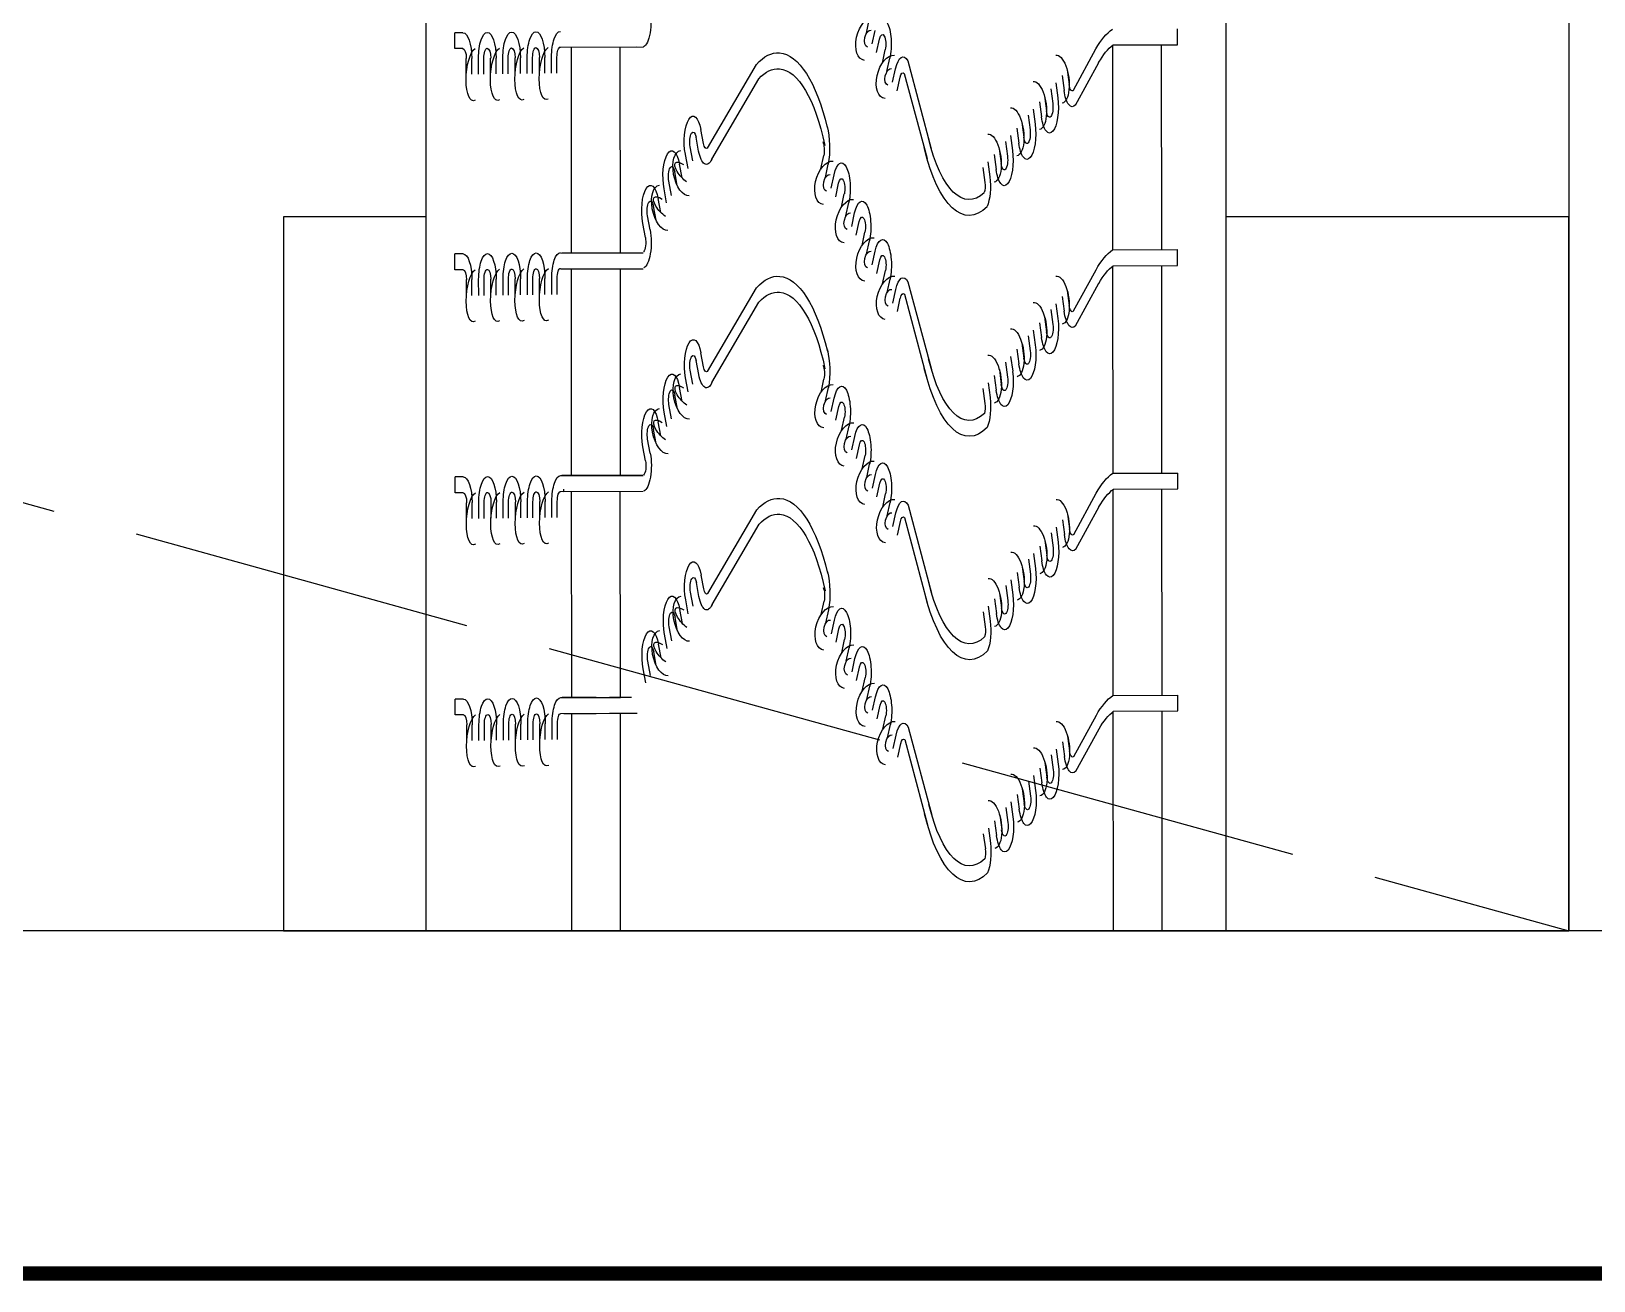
# Model space of a CAD drawing. Header units: inches. Extents: x -26985 to 86262, y -10753 to 149570.
# Drawn here: x -4527 to -3980, y 45364 to 45802 of the extents above; entities that cross this region are included whole.
import ezdxf

# ---------------------------------------------------------------- set-up
doc = ezdxf.new("R2010")
doc.units = ezdxf.units.IN
doc.header["$MEASUREMENT"] = 0
doc.linetypes.add('ACAD_ISO02W100', pattern=[15, 12, -3])
for name, color, linetype in [('JY', 7, 'Continuous'), ('JYKC', 4, 'Continuous'), ('JYKC-YM', 4, 'Continuous')]:
    doc.layers.add(name, color=color, linetype=linetype)

# ---------------------------------------------------------------- blocks, each defined once
blk = doc.blocks.new('JYDSB-3115-P')
at = {"layer": 'JYKC', "color": 132}
for p, q in [((0, 440), (3115, 440)), ((0, 160), (0, 440)), ((0, 160), (3115, 160))]:
    blk.add_line(p, q, dxfattribs=at)
at = {"layer": 'JYKC', "color": 136, "ltscale": 0.5}
for p, q in [((76.87, 400.64), (76.96, 423.15)), ((76.96, 423.15), (82.52, 423.15)), ((82.42, 400.41), (82.52, 423.15)), ((154.62, 400.58), (154.71, 423.1)), ((154.71, 423.1), (160.27, 423.09)), ((160.17, 400.35), (160.27, 423.09)), ((232.82, 400.53), (232.91, 423.04)), ((232.91, 423.04), (238.46, 423.03)), ((238.37, 400.29), (238.46, 423.03)), ((310.12, 400.47), (310.21, 422.98)), ((310.21, 422.98), (315.77, 422.98)), ((76.94, 417.47), (0.4, 417.53)), ((154.69, 417.41), (82.49, 417.47)), ((232.89, 417.35), (160.24, 417.41)), ((310.19, 417.29), (238.44, 417.35)), ((76.7, 400.41), (0.4, 400.47)), ((154.45, 400.36), (82.42, 400.41)), ((232.65, 400.3), (160.17, 400.35)), ((309.95, 400.24), (238.37, 400.29)), ((55.85, 387.43), (70.77, 395.61)), ((61.04, 386.76), (75.48, 394.6)), ((133.6, 387.37), (148.52, 395.55)), ((138.79, 386.7), (153.23, 394.55)), ((211.8, 387.31), (226.72, 395.5)), ((216.99, 386.64), (231.43, 394.49)), ((289.1, 387.25), (304.02, 395.44)), ((294.3, 386.58), (308.73, 394.43)), ((66.14, 382.76), (60.98, 383.46)), ((68.17, 384.53), (63.01, 385.22)), ((143.89, 382.7), (138.73, 383.4)), ((145.92, 384.47), (140.76, 385.16)), ((222.08, 382.65), (216.92, 383.34)), ((224.11, 384.41), (218.95, 385.1)), ((299.39, 382.59), (294.23, 383.28)), ((301.42, 384.35), (296.26, 385.04)), ((61.57, 378.8), (56.33, 379.5)), ((63.6, 380.56), (58.36, 381.26)), ((139.32, 378.74), (134.08, 379.44)), ((141.35, 380.5), (136.11, 381.2)), ((217.52, 378.68), (212.27, 379.38)), ((219.55, 380.44), (214.31, 381.15)), ((294.82, 378.62), (289.58, 379.32)), ((296.85, 380.38), (291.61, 381.09)), ((54.38, 372.63), (49.14, 373.34)), ((56.92, 374.84), (51.76, 375.53)), ((58.95, 376.6), (53.79, 377.29)), ((132.13, 372.58), (126.89, 373.28)), ((134.67, 374.78), (129.51, 375.47)), ((136.7, 376.54), (131.54, 377.24)), ((210.33, 372.52), (205.09, 373.22)), ((212.87, 374.72), (207.71, 375.41)), ((214.9, 376.49), (209.74, 377.18)), ((287.63, 372.46), (282.39, 373.16)), ((290.17, 374.66), (285.01, 375.36)), ((292.2, 376.43), (287.04, 377.12)), ((47.7, 366.91), (42.54, 367.61)), ((49.73, 368.68), (44.57, 369.37)), ((52.35, 370.87), (47.11, 371.57)), ((125.45, 366.86), (120.29, 367.55)), ((127.48, 368.62), (122.32, 369.31)), ((130.1, 370.81), (124.86, 371.52)), ((203.65, 366.8), (198.49, 367.49)), ((205.68, 368.56), (200.52, 369.25)), ((208.3, 370.75), (203.06, 371.46)), ((280.95, 366.74), (275.79, 367.43)), ((282.98, 368.5), (277.82, 369.2)), ((285.6, 370.7), (280.36, 371.4)), ((40.51, 360.75), (35.35, 361.45)), ((43.13, 362.95), (37.89, 363.65)), ((45.16, 364.71), (39.92, 365.41)), ((118.26, 360.7), (113.1, 361.39)), ((120.88, 362.89), (115.64, 363.59)), ((122.91, 364.65), (117.67, 365.36)), ((196.46, 360.64), (191.3, 361.33)), ((199.08, 362.83), (193.84, 363.53)), ((201.11, 364.59), (195.87, 365.3)), ((273.76, 360.58), (268.6, 361.27)), ((276.38, 362.77), (271.14, 363.48)), ((278.41, 364.54), (273.17, 365.24)), ((33.91, 355.02), (28.67, 355.73)), ((35.94, 356.79), (30.7, 357.49)), ((38.48, 358.99), (33.32, 359.68)), ((111.66, 354.96), (106.42, 355.67)), ((113.7, 356.73), (108.45, 357.43)), ((116.23, 358.93), (111.07, 359.62)), ((189.86, 354.91), (184.62, 355.61)), ((191.89, 356.67), (186.65, 357.37)), ((194.43, 358.87), (189.27, 359.57)), ((269.2, 356.61), (263.95, 357.32)), ((271.73, 358.82), (266.57, 359.51)), ((267.17, 354.85), (261.92, 355.55)), ((66.93, 327.5), (37.09, 335.48)), ((71.28, 328.74), (40.51, 336.97)), ((144.68, 327.44), (114.84, 335.42)), ((149.03, 328.69), (118.26, 336.91)), ((222.88, 327.38), (193.04, 335.36)), ((227.23, 328.63), (196.46, 336.85)), ((300.18, 327.33), (270.34, 335.31)), ((304.53, 328.57), (273.76, 336.8)), ((60.81, 325.05), (65.55, 326.09)), ((63.8, 323.46), (68.54, 324.49)), ((138.56, 325), (143.3, 326.03)), ((141.55, 323.4), (146.29, 324.43)), ((216.76, 324.94), (221.5, 325.97)), ((219.75, 323.34), (224.49, 324.37)), ((294.06, 324.88), (298.8, 325.91)), ((297.05, 323.28), (301.8, 324.32)), ((67.55, 321.46), (72.22, 322.48)), ((70.54, 319.86), (75.21, 320.88)), ((74.21, 317.85), (78.95, 318.89)), ((145.3, 321.4), (149.97, 322.42)), ((148.29, 319.81), (152.96, 320.82)), ((151.96, 317.79), (156.7, 318.83)), ((223.5, 321.34), (228.16, 322.36)), ((226.49, 319.75), (231.16, 320.77)), ((230.16, 317.74), (234.9, 318.77)), ((300.8, 321.29), (305.47, 322.31)), ((303.79, 319.69), (308.46, 320.71)), ((307.46, 317.68), (312.21, 318.71)), ((77.21, 316.26), (81.95, 317.29)), ((80.95, 314.26), (85.62, 315.28)), ((83.95, 312.66), (88.62, 313.68)), ((154.96, 316.2), (159.7, 317.23)), ((158.7, 314.2), (163.37, 315.22)), ((161.7, 312.6), (166.37, 313.62)), ((233.16, 316.14), (237.9, 317.17)), ((236.9, 314.14), (241.57, 315.16)), ((239.9, 312.55), (244.56, 313.57)), ((310.46, 316.08), (315.2, 317.12)), ((314.2, 314.08), (318.87, 315.1)), ((87.62, 310.65), (92.36, 311.69)), ((90.61, 309.05), (95.35, 310.09)), ((94.36, 307.06), (99.03, 308.08)), ((97.35, 305.46), (102.02, 306.48)), ((165.37, 310.59), (170.11, 311.63)), ((168.36, 309), (173.1, 310.03)), ((172.11, 307), (176.78, 308.02)), ((175.1, 305.4), (179.77, 306.42)), ((243.57, 310.53), (248.31, 311.57)), ((246.56, 308.94), (251.3, 309.97)), ((250.31, 306.94), (254.97, 307.96)), ((253.3, 305.34), (257.97, 306.36)), ((101.02, 303.45), (105.76, 304.48)), ((104.02, 301.85), (108.76, 302.89)), ((178.77, 303.39), (183.51, 304.43)), ((181.77, 301.79), (186.51, 302.83)), ((256.97, 303.33), (261.71, 304.37)), ((259.97, 301.74), (264.71, 302.77)), ((107.76, 299.86), (112.43, 300.88)), ((110.76, 298.26), (115.43, 299.28)), ((185.51, 299.8), (190.18, 300.82)), ((188.51, 298.2), (193.18, 299.22)), ((263.71, 299.74), (268.38, 300.76)), ((266.71, 298.14), (271.37, 299.16)), ((114.2, 260.04), (142.33, 276.52)), ((118.07, 258.54), (147.36, 275.7)), ((191.95, 259.98), (220.08, 276.47)), ((195.82, 258.48), (225.11, 275.65)), ((270.15, 259.92), (298.28, 276.41)), ((274.02, 258.42), (303.31, 275.59)), ((119.7, 257.13), (124.56, 256.22)), ((110.95, 251.74), (115.88, 250.82)), ((113.61, 253.4), (118.55, 252.48)), ((117.03, 255.47), (121.89, 254.56)), ((188.7, 251.68), (193.63, 250.76)), ((191.36, 253.35), (196.3, 252.42)), ((194.78, 255.41), (199.64, 254.5)), ((197.45, 257.07), (202.31, 256.16)), ((269.56, 253.29), (274.5, 252.36)), ((272.97, 255.35), (277.84, 254.44)), ((275.64, 257.01), (280.51, 256.1)), ((104.94, 248), (109.8, 247.09)), ((107.61, 249.67), (112.47, 248.76)), ((182.69, 247.95), (187.55, 247.04)), ((185.36, 249.61), (190.22, 248.7)), ((260.89, 247.89), (265.75, 246.98)), ((263.56, 249.55), (268.42, 248.64)), ((266.89, 251.63), (271.83, 250.7)), ((95.52, 242.2), (100.38, 241.29)), ((98.86, 244.28), (103.8, 243.36)), ((101.53, 245.94), (106.46, 245.02)), ((173.27, 242.15), (178.13, 241.24)), ((176.61, 244.22), (181.55, 243.3)), ((179.28, 245.88), (184.22, 244.96)), ((251.47, 242.09), (256.33, 241.18)), ((254.81, 244.16), (259.74, 243.24)), ((257.48, 245.83), (262.41, 244.9)), ((86.77, 236.82), (91.71, 235.9)), ((89.44, 238.48), (94.38, 237.56)), ((92.85, 240.54), (97.71, 239.63)), ((153.83, 207.05), (153.86, 235.93)), ((153.84, 208.14), (153.86, 235.93)), ((159.39, 207.05), (159.42, 235.93)), ((159.42, 235.93), (159.39, 207.46)), ((164.52, 236.76), (169.46, 235.84)), ((167.19, 238.42), (172.13, 237.5)), ((170.6, 240.49), (175.46, 239.57)), ((231.71, 207.05), (231.74, 235.93)), ((231.72, 208.14), (231.74, 235.93)), ((237.27, 207.05), (237.3, 235.93)), ((237.3, 235.93), (237.27, 207.46)), ((242.72, 236.7), (247.66, 235.78)), ((245.39, 238.36), (250.33, 237.44)), ((248.8, 240.43), (253.66, 239.52)), ((309.4, 206.56), (309.45, 236.08)), ((76.15, 224.17), (76.19, 233.82)), ((81.74, 231.79), (81.71, 224.16)), ((309.4, 206.56), (309.44, 233.65)), ((0.4, 228.01), (76.17, 227.96)), ((76.08, 207.11), (76.17, 227.96)), ((81.65, 210.9), (81.72, 227.95)), ((81.72, 227.95), (153.92, 227.9)), ((231.73, 227.84), (159.47, 227.9)), ((309.44, 227.78), (237.22, 227.84)), ((76.09, 208.2), (76.13, 219.43)), ((81.69, 219.43), (81.65, 210.9)), ((81.64, 207.11), (81.67, 214.69)), ((0.4, 210.96), (76.1, 210.9)), ((81.65, 210.9), (81.64, 207.52)), ((81.65, 210.9), (153.85, 210.84)), ((154.05, 208.08), (153.84, 208.14)), ((154.33, 208.02), (154.05, 208.08)), ((154.67, 207.99), (154.33, 208.02)), ((159.4, 210.84), (231.72, 210.79)), ((309.41, 210.73), (237.15, 210.78)), ((309.35, 210.73), (237.15, 210.78)), ((66.97, 204.04), (72.6, 204.03)), ((66.98, 205.93), (72.61, 205.93)), ((144.72, 203.98), (150.35, 203.98)), ((144.73, 205.88), (150.36, 205.87)), ((222.8, 203.92), (228.43, 203.92)), ((222.81, 205.82), (228.44, 205.81)), ((237.14, 207.4), (237.14, 207.4)), ((237.19, 207.4), (237.14, 207.4)), ((237.14, 207.4), (237.19, 207.4)), ((300.22, 203.86), (305.85, 203.86)), ((300.23, 205.76), (305.86, 205.75)), ((66.86, 197.41), (72.49, 197.4)), ((66.95, 199.77), (72.5, 199.77)), ((66.96, 201.67), (72.5, 201.67)), ((144.61, 197.35), (150.24, 197.34)), ((144.7, 199.72), (150.25, 199.71)), ((144.71, 201.61), (150.25, 201.61)), ((222.68, 197.29), (228.31, 197.28)), ((222.78, 199.66), (228.32, 199.65)), ((222.79, 201.55), (228.33, 201.55)), ((300.11, 197.23), (305.74, 197.23)), ((300.2, 199.6), (305.75, 199.6)), ((300.21, 201.5), (305.75, 201.49)), ((66.84, 193.14), (72.38, 193.14)), ((66.85, 195.51), (72.48, 195.51)), ((144.59, 193.08), (150.13, 193.08)), ((144.6, 195.45), (150.23, 195.45)), ((222.67, 193.03), (228.21, 193.02)), ((222.68, 195.39), (228.31, 195.39)), ((300.09, 192.97), (305.63, 192.96)), ((300.1, 195.34), (305.73, 195.33)), ((66.73, 188.88), (72.36, 188.87)), ((66.73, 186.98), (72.36, 186.98)), ((66.83, 191.25), (72.37, 191.24)), ((144.48, 188.82), (150.11, 188.82)), ((144.48, 186.92), (150.11, 186.92)), ((144.58, 191.19), (150.12, 191.18)), ((222.55, 186.87), (228.18, 186.86)), ((222.56, 188.76), (228.19, 188.76)), ((222.66, 191.13), (228.2, 191.13)), ((299.98, 188.7), (305.61, 188.7)), ((299.98, 186.81), (305.61, 186.8)), ((300.08, 191.07), (305.62, 191.07)), ((66.71, 182.72), (72.25, 182.71)), ((66.72, 184.61), (72.26, 184.61)), ((144.46, 182.66), (150, 182.66)), ((144.47, 184.56), (150.01, 184.55)), ((222.54, 184.5), (228.09, 184.49)), ((222.54, 182.6), (228.08, 182.6)), ((299.96, 182.54), (305.5, 182.54)), ((299.97, 184.44), (305.51, 184.44)), ((66.59, 176.09), (72.14, 176.08)), ((66.6, 178.45), (72.23, 178.45)), ((66.61, 180.35), (72.24, 180.35)), ((144.34, 176.03), (149.89, 176.02)), ((144.35, 178.4), (149.98, 178.39)), ((144.36, 180.29), (149.99, 180.29)), ((222.42, 175.97), (227.97, 175.97)), ((222.43, 178.34), (228.06, 178.33)), ((222.44, 180.23), (228.07, 180.23)), ((299.85, 175.91), (305.39, 175.91)), ((299.86, 180.18), (305.49, 180.17)), ((299.86, 178.28), (305.49, 178.28)), ((66.59, 174.19), (72.13, 174.19)), ((75.6, 173), (75.58, 170.16)), ((75.58, 170.16), (81.14, 170.15)), ((81.15, 173), (81.14, 170.15)), ((144.34, 174.13), (149.88, 174.13)), ((153.35, 172.94), (153.34, 170.1)), ((153.34, 170.1), (158.89, 170.09)), ((158.9, 172.94), (158.89, 170.09)), ((222.42, 174.07), (227.96, 174.07)), ((231.42, 172.88), (231.41, 170.04)), ((231.41, 170.04), (236.97, 170.04)), ((236.98, 172.88), (236.97, 170.04)), ((299.84, 174.02), (305.38, 174.01)), ((308.85, 172.82), (308.84, 169.98)), ((308.84, 169.98), (314.39, 169.98)), ((314.4, 172.82), (314.39, 169.98))]:
    blk.add_line(p, q, dxfattribs=at)
at = {"layer": 'JYKC', "color": 7, "linetype": 'Continuous', "lineweight": -3}
for points in [[(0, 440), (0, 560), (250, 560), (250, 440)], [(250, 160), (250, 110), (0, 110), (0, 160)]]:
    blk.add_lwpolyline(points, dxfattribs=at)
at = {"layer": 'JYKC', "color": 136, "ltscale": 0.5}
for centre, major_axis, ratio, start_param, end_param in [((23.14, 405.3), (55.43, -0.02), 0.341242, -0.538727, -0.247683), ((23.14, 405.3), (60.98, -0.02), 0.341242, -0.538727, -0.236141), ((100.89, 405.24), (55.43, -0.02), 0.341242, -0.538727, -0.247683), ((100.89, 405.24), (60.98, -0.02), 0.341242, -0.538727, -0.236141), ((179.09, 405.18), (55.43, -0.02), 0.341242, -0.538727, -0.247683), ((179.09, 405.18), (60.98, -0.02), 0.341242, -0.538727, -0.236141), ((256.39, 405.12), (55.43, -0.02), 0.341242, -0.538727, -0.247683), ((256.39, 405.12), (60.98, -0.02), 0.341242, -0.538727, -0.236141), ((64.28, 386.32), (9.02, 0), 0.341242, 2.76743, 4.338227), ((64.87, 381.66), (8.41, -1.06), 0.409124, -0.018997, 3.122596), ((64.28, 386.32), (3.47, 0), 0.341242, 2.76743, 4.338227), ((142.03, 386.26), (9.02, 0), 0.341242, 2.76743, 4.338227), ((142.62, 381.6), (8.41, -1.06), 0.409124, -0.018997, 3.122596), ((142.03, 386.26), (3.47, 0), 0.341242, 2.76743, 4.338227), ((220.22, 386.2), (9.02, 0), 0.341242, 2.76743, 4.338227), ((220.81, 381.54), (8.41, -1.06), 0.409124, -0.018997, 3.122596), ((220.22, 386.2), (3.47, 0), 0.341242, 2.76743, 4.338227), ((297.53, 386.15), (9.02, 0), 0.341242, 2.76743, 4.338227), ((298.12, 381.49), (8.41, -1.06), 0.409124, -0.018997, 3.122596), ((297.53, 386.15), (3.47, 0), 0.341242, 2.76743, 4.338227), ((55.06, 378.4), (9.02, 0), 0.341242, 2.76743, 4.338227), ((55.06, 378.4), (9.02, 0), 0.341242, 1.196634, 2.76743), ((55.65, 373.74), (8.41, -1.06), 0.409124, -0.018997, 3.122596), ((55.06, 378.4), (3.47, 0), 0.341242, 2.76743, 4.338227), ((55.06, 378.4), (3.47, 0), 0.341242, 1.196634, 2.76743), ((132.81, 378.34), (9.02, 0), 0.341242, 2.76743, 4.338227), ((132.81, 378.34), (9.02, 0), 0.341242, 1.196634, 2.76743), ((133.4, 373.68), (8.41, -1.06), 0.409124, -0.018997, 3.122596), ((132.81, 378.34), (3.47, 0), 0.341242, 2.76743, 4.338227), ((132.81, 378.34), (3.47, 0), 0.341242, 1.196634, 2.76743), ((211.01, 378.28), (9.02, 0), 0.341242, 2.76743, 4.338227), ((211.01, 378.28), (9.02, 0), 0.341242, 1.196634, 2.76743), ((211.6, 373.62), (8.41, -1.06), 0.409124, -0.018997, 3.122596), ((211.01, 378.28), (3.47, 0), 0.341242, 2.76743, 4.338227), ((211.01, 378.28), (3.47, 0), 0.341242, 1.196634, 2.76743), ((288.31, 378.22), (9.02, 0), 0.341242, 2.76743, 4.338227), ((288.31, 378.22), (9.02, 0), 0.341242, 1.196634, 2.76743), ((288.9, 373.56), (8.41, -1.06), 0.409124, -0.018997, 3.122596), ((288.31, 378.22), (3.47, 0), 0.341242, 2.76743, 4.338227), ((288.31, 378.22), (3.47, 0), 0.341242, 1.196634, 2.76743), ((45.84, 370.47), (9.02, 0), 0.341242, 1.196634, 2.76743), ((123.59, 370.41), (9.02, 0), 0.341242, 1.196634, 2.76743), ((201.79, 370.36), (9.02, 0), 0.341242, 1.196634, 2.76743), ((279.09, 370.3), (9.02, 0), 0.341242, 1.196634, 2.76743), ((45.84, 370.47), (9.02, 0), 0.341242, 2.76743, 4.338227), ((46.43, 365.81), (8.41, -1.06), 0.409124, -0.018997, 3.122596), ((45.84, 370.47), (3.47, 0), 0.341242, 2.76743, 4.338227), ((45.84, 370.47), (3.47, 0), 0.341242, 1.196634, 2.76743), ((123.59, 370.41), (9.02, 0), 0.341242, 2.76743, 4.338227), ((124.18, 365.75), (8.41, -1.06), 0.409124, -0.018997, 3.122596), ((123.59, 370.41), (3.47, 0), 0.341242, 2.76743, 4.338227), ((123.59, 370.41), (3.47, 0), 0.341242, 1.196634, 2.76743), ((201.79, 370.36), (9.02, 0), 0.341242, 2.76743, 4.338227), ((202.38, 365.7), (8.41, -1.06), 0.409124, -0.018997, 3.122596), ((201.79, 370.36), (3.47, 0), 0.341242, 2.76743, 4.338227), ((201.79, 370.36), (3.47, 0), 0.341242, 1.196634, 2.76743), ((279.09, 370.3), (9.02, 0), 0.341242, 2.76743, 4.338227), ((279.68, 365.64), (8.41, -1.06), 0.409124, -0.018997, 3.122596), ((279.09, 370.3), (3.47, 0), 0.341242, 2.76743, 4.338227), ((279.09, 370.3), (3.47, 0), 0.341242, 1.196634, 2.76743), ((36.62, 362.55), (9.02, 0), 0.341242, 2.76743, 4.338227), ((36.62, 362.55), (9.02, 0), 0.341242, 1.196634, 2.76743), ((37.21, 357.89), (8.41, -1.06), 0.409124, -0.018997, 3.122596), ((36.62, 362.55), (3.47, 0), 0.341242, 2.76743, 4.338227), ((36.62, 362.55), (3.47, 0), 0.341242, 1.196634, 2.76743), ((114.37, 362.49), (9.02, 0), 0.341242, 2.76743, 4.338227), ((114.37, 362.49), (9.02, 0), 0.341242, 1.196634, 2.76743), ((114.96, 357.83), (8.41, -1.06), 0.409124, -0.018997, 3.122596), ((114.37, 362.49), (3.47, 0), 0.341242, 2.76743, 4.338227), ((114.37, 362.49), (3.47, 0), 0.341242, 1.196634, 2.76743), ((192.57, 362.43), (9.02, 0), 0.341242, 2.76743, 4.338227), ((192.57, 362.43), (9.02, 0), 0.341242, 1.196634, 2.76743), ((193.16, 357.77), (8.41, -1.06), 0.409124, -0.018997, 3.122596), ((192.57, 362.43), (3.47, 0), 0.341242, 2.76743, 4.338227), ((192.57, 362.43), (3.47, 0), 0.341242, 1.196634, 2.76743), ((269.87, 362.37), (9.02, 0), 0.341242, 2.76743, 4.338227), ((269.87, 362.37), (9.02, 0), 0.341242, 1.196634, 2.76743), ((270.46, 357.71), (8.41, -1.06), 0.409124, -0.018997, 3.122596), ((269.87, 362.37), (3.47, 0), 0.341242, 2.76743, 4.338227), ((269.87, 362.37), (3.47, 0), 0.341242, 1.196634, 2.76743), ((73.89, 350.19), (56.72, -0.02), 0.341242, 2.810288, 4.092456), ((27.4, 354.62), (9.02, 0), 0.341242, 1.196634, 2.484684), ((27.4, 354.62), (3.47, 0), 0.341242, 1.196634, 2.274545), ((151.64, 350.14), (56.72, -0.02), 0.341242, 2.810288, 4.092456), ((105.16, 354.57), (9.02, 0), 0.341242, 1.196634, 2.484684), ((105.16, 354.57), (3.47, 0), 0.341242, 1.196634, 2.274545), ((229.84, 350.08), (56.72, -0.02), 0.341242, 2.810288, 4.092456), ((183.35, 354.51), (9.02, 0), 0.341242, 1.196634, 2.484684), ((183.35, 354.51), (3.47, 0), 0.341242, 1.196634, 2.274545), ((307.14, 350.02), (56.72, -0.02), 0.341242, 2.810288, 4.092456), ((260.66, 354.45), (9.02, 0), 0.341242, 1.196634, 2.484684), ((260.66, 354.45), (3.47, 0), 0.341242, 1.196634, 2.274545), ((73.89, 350.19), (51.16, -0.02), 0.341242, 2.832082, 4.094791), ((151.64, 350.14), (51.16, -0.02), 0.341242, 2.832082, 4.094791), ((229.84, 350.08), (51.16, -0.02), 0.341242, 2.832082, 4.094791), ((307.14, 350.02), (51.16, -0.02), 0.341242, 2.832082, 4.094791), ((63.68, 327.09), (9.02, 0), 0.341242, -1.001065, 0.569731), ((141.43, 327.03), (9.02, 0), 0.341242, -1.001065, 0.569731), ((219.63, 326.97), (9.02, 0), 0.341242, -1.001065, 0.569731), ((296.93, 326.91), (9.02, 0), 0.341242, -1.001065, 0.569731), ((65.68, 322.46), (7.53, 2.05), 0.565675, 3.051072, 6.192664), ((65.68, 322.46), (2.93, 0.61), 0.541171, -3.123134, 0.018458), ((63.68, 327.09), (3.47, 0), 0.341242, -1.001065, 0.359095), ((77.08, 319.89), (9.02, 0), 0.341242, 0.569731, 2.140528), ((143.43, 322.4), (7.53, 2.05), 0.565675, 3.051072, 6.192664), ((143.43, 322.4), (2.93, 0.61), 0.541171, -3.123134, 0.018458), ((141.43, 327.03), (3.47, 0), 0.341242, -1.001065, 0.359095), ((154.83, 319.83), (9.02, 0), 0.341242, 0.569731, 2.140528), ((221.62, 322.34), (7.53, 2.05), 0.565675, 3.051072, 6.192664), ((221.62, 322.34), (2.93, 0.61), 0.541171, -3.123134, 0.018458), ((219.63, 326.97), (3.47, 0), 0.341242, -1.001065, 0.359095), ((233.03, 319.77), (9.02, 0), 0.341242, 0.569731, 2.140528), ((298.93, 322.28), (7.53, 2.05), 0.565675, 3.051072, 6.192664), ((298.93, 322.28), (2.93, 0.61), 0.541171, -3.123134, 0.018458), ((296.93, 326.91), (3.47, 0), 0.341242, -1.001065, 0.359095), ((310.33, 319.71), (9.02, 0), 0.341242, 0.569731, 2.140528), ((77.08, 319.89), (3.47, 0), 0.341242, 0.569731, 2.140528), ((77.08, 319.89), (3.47, 0), 0.341242, -1.001065, 0.569731), ((77.08, 319.89), (9.02, 0), 0.341242, -1.001065, 0.569731), ((154.83, 319.83), (3.47, 0), 0.341242, 0.569731, 2.140528), ((154.83, 319.83), (3.47, 0), 0.341242, -1.001065, 0.569731), ((154.83, 319.83), (9.02, 0), 0.341242, -1.001065, 0.569731), ((233.03, 319.77), (3.47, 0), 0.341242, 0.569731, 2.140528), ((233.03, 319.77), (3.47, 0), 0.341242, -1.001065, 0.569731), ((233.03, 319.77), (9.02, 0), 0.341242, -1.001065, 0.569731), ((310.33, 319.71), (3.47, 0), 0.341242, 0.569731, 2.140528), ((310.33, 319.71), (3.47, 0), 0.341242, -1.001065, 0.569731), ((79.08, 315.26), (7.53, 2.05), 0.565675, 3.051072, 6.192664), ((79.08, 315.26), (2.93, 0.61), 0.541171, -3.123134, 0.018458), ((90.49, 312.68), (9.02, 0), 0.341242, 0.569731, 2.140528), ((90.49, 312.68), (3.47, 0), 0.341242, 0.569731, 2.140528), ((90.49, 312.68), (3.47, 0), 0.341242, -1.001065, 0.569731), ((90.49, 312.68), (9.02, 0), 0.341242, -1.001065, 0.569731), ((156.83, 315.2), (7.53, 2.05), 0.565675, 3.051072, 6.192664), ((156.83, 315.2), (2.93, 0.61), 0.541171, -3.123134, 0.018458), ((168.24, 312.63), (9.02, 0), 0.341242, 0.569731, 2.140528), ((168.24, 312.63), (3.47, 0), 0.341242, 0.569731, 2.140528), ((168.24, 312.63), (3.47, 0), 0.341242, -1.001065, 0.569731), ((168.24, 312.63), (9.02, 0), 0.341242, -1.001065, 0.569731), ((235.03, 315.14), (7.53, 2.05), 0.565675, 3.051072, 6.192664), ((235.03, 315.14), (2.93, 0.61), 0.541171, -3.123134, 0.018458), ((246.44, 312.57), (9.02, 0), 0.341242, 0.569731, 2.140528), ((246.44, 312.57), (3.47, 0), 0.341242, 0.569731, 2.140528), ((246.44, 312.57), (3.47, 0), 0.341242, -1.001065, 0.569731), ((246.44, 312.57), (9.02, 0), 0.341242, -1.001065, 0.569731), ((312.33, 315.08), (7.53, 2.05), 0.565675, 3.051072, 6.192664), ((312.33, 315.08), (2.93, 0.61), 0.541171, -3.123134, 0.018458), ((92.48, 308.06), (7.53, 2.05), 0.565675, 3.051072, 6.192664), ((92.48, 308.06), (2.93, 0.61), 0.541171, -3.123134, 0.018458), ((103.89, 305.48), (9.02, 0), 0.341242, 0.569731, 2.140528), ((103.89, 305.48), (3.47, 0), 0.341242, 0.569731, 2.140528), ((103.89, 305.48), (9.02, 0), 0.341242, -1.001065, 0.569731), ((170.24, 308), (7.53, 2.05), 0.565675, 3.051072, 6.192664), ((170.24, 308), (2.93, 0.61), 0.541171, -3.123134, 0.018458), ((181.64, 305.42), (9.02, 0), 0.341242, 0.569731, 2.140528), ((181.64, 305.42), (3.47, 0), 0.341242, 0.569731, 2.140528), ((181.64, 305.42), (9.02, 0), 0.341242, -1.001065, 0.569731), ((248.43, 307.94), (7.53, 2.05), 0.565675, 3.051072, 6.192664), ((248.43, 307.94), (2.93, 0.61), 0.541171, -3.123134, 0.018458), ((259.84, 305.37), (9.02, 0), 0.341242, 0.569731, 2.140528), ((259.84, 305.37), (3.47, 0), 0.341242, 0.569731, 2.140528), ((259.84, 305.37), (9.02, 0), 0.341242, -1.001065, 0.569731), ((105.89, 300.86), (7.53, 2.05), 0.565675, 3.051072, 6.192664), ((105.89, 300.86), (2.93, 0.61), 0.541171, -3.123134, 0.018458), ((103.89, 305.48), (3.47, 0), 0.341242, -1.001065, 0.569731), ((118.05, 296.85), (13.07, 0), 0.341242, 0.950736, 2.015322), ((183.64, 300.8), (7.53, 2.05), 0.565675, 3.051072, 6.192664), ((183.64, 300.8), (2.93, 0.61), 0.541171, -3.123134, 0.018458), ((181.64, 305.42), (3.47, 0), 0.341242, -1.001065, 0.569731), ((195.8, 296.79), (13.07, 0), 0.341242, 0.950736, 2.015322), ((261.84, 300.74), (7.53, 2.05), 0.565675, 3.051072, 6.192664), ((261.84, 300.74), (2.93, 0.61), 0.541171, -3.123134, 0.018458), ((259.84, 305.37), (3.47, 0), 0.341242, -1.001065, 0.569731), ((274, 296.73), (13.07, 0), 0.341242, 0.950736, 2.015322), ((117.3, 298.28), (3.47, 0), 0.341242, 0.569731, 2.140528), ((89.36, 283.24), (56.48, -0.02), 0.341242, 0.028745, 1.017872), ((90.07, 283.34), (61.32, -0.02), 0.341242, 0.023113, 0.960257), ((195.05, 298.22), (3.47, 0), 0.341242, 0.569731, 2.140528), ((167.11, 283.18), (56.48, -0.02), 0.341242, 0.028745, 1.017872), ((167.82, 283.28), (61.32, -0.02), 0.341242, 0.023113, 0.960257), ((273.25, 298.16), (3.47, 0), 0.341242, 0.569731, 2.140528), ((245.31, 283.13), (56.48, -0.02), 0.341242, 0.028745, 1.017872), ((246.02, 283.23), (61.32, -0.02), 0.341242, 0.023113, 0.960257), ((91.01, 283.13), (54.84, -0.02), 0.341242, -0.360087, 0.035363), ((91.01, 283.13), (60.39, -0.02), 0.341242, -0.367964, 0.033593), ((168.76, 283.08), (54.84, -0.02), 0.341242, -0.360087, 0.035363), ((168.76, 283.08), (60.39, -0.02), 0.341242, -0.367964, 0.033593), ((246.96, 283.02), (54.84, -0.02), 0.341242, -0.360087, 0.035363), ((246.96, 283.02), (60.39, -0.02), 0.341242, -0.367964, 0.033593), ((121.36, 258.17), (9.02, 0), 0.341242, 2.48722, 4.211165), ((121.36, 258.17), (3.47, 0), 0.341242, 2.820215, 4.211165), ((199.11, 258.11), (9.02, 0), 0.341242, 2.48722, 4.211165), ((199.11, 258.11), (3.47, 0), 0.341242, 2.820215, 4.211165), ((277.31, 258.05), (9.02, 0), 0.341242, 2.48722, 4.211165), ((277.31, 258.05), (3.47, 0), 0.341242, 2.820215, 4.211165), ((109.28, 250.7), (7.88, -1.7), 0.495143, -3.086249, 0.055343), ((120.22, 253.52), (9.02, 0), 0.341242, -2.07202, -0.501224), ((120.22, 253.52), (3.47, 0), 0.341242, -2.07202, -0.501224), ((120.22, 253.52), (3.47, 0), 0.341242, -0.501224, 1.069572), ((120.22, 253.52), (9.02, 0), 0.341242, -0.501224, 1.069572), ((187.03, 250.65), (7.88, -1.7), 0.495143, -3.086249, 0.055343), ((197.97, 253.46), (9.02, 0), 0.341242, -2.07202, -0.501224), ((197.97, 253.46), (3.47, 0), 0.341242, -2.07202, -0.501224), ((197.97, 253.46), (3.47, 0), 0.341242, -0.501224, 1.069572), ((197.97, 253.46), (9.02, 0), 0.341242, -0.501224, 1.069572), ((265.23, 250.59), (7.88, -1.7), 0.495143, -3.086249, 0.055343), ((276.17, 253.4), (9.02, 0), 0.341242, -2.07202, -0.501224), ((276.17, 253.4), (3.47, 0), 0.341242, -2.07202, -0.501224), ((276.17, 253.4), (3.47, 0), 0.341242, -0.501224, 1.069572), ((276.17, 253.4), (9.02, 0), 0.341242, -0.501224, 1.069572), ((109.28, 250.7), (3.68, -3.28), 0.384683, -2.138596, 1.002997), ((108.13, 246.06), (3.47, 0), 0.341242, -0.501224, 1.069572), ((108.13, 246.06), (9.02, 0), 0.341242, -0.501224, 1.069572), ((187.03, 250.65), (3.68, -3.28), 0.384683, -2.138596, 1.002997), ((185.88, 246), (3.47, 0), 0.341242, -0.501224, 1.069572), ((185.88, 246), (9.02, 0), 0.341242, -0.501224, 1.069572), ((265.23, 250.59), (3.68, -3.28), 0.384683, -2.138596, 1.002997), ((264.08, 245.94), (3.47, 0), 0.341242, -0.501224, 1.069572), ((264.08, 245.94), (9.02, 0), 0.341242, -0.501224, 1.069572), ((97.19, 243.24), (7.88, -1.7), 0.495143, -3.086249, 0.055343), ((97.19, 243.24), (3.68, -3.28), 0.384683, -2.138596, 1.002997), ((96.05, 238.59), (9.02, 0), 0.341242, -0.501224, 1.069572), ((108.13, 246.06), (9.02, 0), 0.341242, -2.07202, -0.501224), ((108.13, 246.06), (3.47, 0), 0.341242, -2.07202, -0.501224), ((174.94, 243.18), (7.88, -1.7), 0.495143, -3.086249, 0.055343), ((174.94, 243.18), (3.68, -3.28), 0.384683, -2.138596, 1.002997), ((173.8, 238.54), (9.02, 0), 0.341242, -0.501224, 1.069572), ((185.88, 246), (9.02, 0), 0.341242, -2.07202, -0.501224), ((185.88, 246), (3.47, 0), 0.341242, -2.07202, -0.501224), ((253.14, 243.13), (7.88, -1.7), 0.495143, -3.086249, 0.055343), ((253.14, 243.13), (3.68, -3.28), 0.384683, -2.138596, 1.002997), ((251.99, 238.48), (9.02, 0), 0.341242, -0.501224, 1.069572), ((264.08, 245.94), (9.02, 0), 0.341242, -2.07202, -0.501224), ((264.08, 245.94), (3.47, 0), 0.341242, -2.07202, -0.501224), ((96.05, 238.59), (9.02, 0), 0.341242, -2.07202, -0.501224), ((96.05, 238.59), (3.47, 0), 0.341242, -2.07202, -0.501224), ((96.05, 238.59), (3.47, 0), 0.341242, -0.501224, 1.069572), ((162.85, 235.72), (9.02, 0), 0.341242, 1.069572, 2.989821), ((162.85, 235.72), (3.47, 0), 0.341242, 1.069572, 2.822417), ((173.8, 238.54), (9.02, 0), 0.341242, -2.07202, -0.501224), ((173.8, 238.54), (3.47, 0), 0.341242, -2.07202, -0.501224), ((173.8, 238.54), (3.47, 0), 0.341242, -0.501224, 1.069572), ((241.05, 235.67), (9.02, 0), 0.341242, 1.069572, 2.989821), ((241.05, 235.67), (3.47, 0), 0.341242, 1.069572, 2.822417), ((251.99, 238.48), (9.02, 0), 0.341242, -2.07202, -0.501224), ((251.99, 238.48), (3.47, 0), 0.341242, -2.07202, -0.501224), ((251.99, 238.48), (3.47, 0), 0.341242, -0.501224, 1.069572), ((318.35, 235.61), (9.02, 0), 0.341242, 1.069572, 2.989821), ((66.96, 202.85), (9.24, 0.75), 0.331255, 2.898537, 6.040129), ((72.61, 207.11), (9.02, 0), 0.341242, -1.572079, -0.001282), ((72.61, 207.11), (3.47, 0), 0.341242, -1.572079, -0.001282), ((144.71, 202.8), (9.24, 0.75), 0.331255, 2.898537, 6.040129), ((150.36, 207.06), (9.02, 0), 0.341242, -1.572079, -0.001282), ((150.36, 207.06), (3.47, 0), 0.341242, -1.572079, -0.001282), ((222.79, 202.74), (9.24, 0.75), 0.331255, 2.898537, 6.040129), ((228.44, 207), (9.02, 0), 0.341242, -1.572079, -0.001282), ((228.44, 207), (3.47, 0), 0.341242, -1.572079, -0.001282), ((300.22, 202.68), (9.24, 0.75), 0.331255, 2.898537, 6.040129), ((305.86, 206.94), (9.02, 0), 0.341242, -1.572079, -0.001282), ((305.86, 206.94), (3.47, 0), 0.341242, -1.572079, -0.001282), ((72.49, 198.59), (9.02, 0), 0.341242, -1.572079, -0.001282), ((72.49, 198.59), (3.47, 0), 0.341242, -1.572079, -0.001282), ((72.49, 198.59), (9.02, 0), 0.341242, -0.001282, 1.569514), ((72.49, 198.59), (3.47, 0), 0.341242, -0.001282, 1.569514), ((150.24, 198.53), (9.02, 0), 0.341242, -1.572079, -0.001282), ((150.24, 198.53), (3.47, 0), 0.341242, -1.572079, -0.001282), ((150.24, 198.53), (9.02, 0), 0.341242, -0.001282, 1.569514), ((150.24, 198.53), (3.47, 0), 0.341242, -0.001282, 1.569514), ((228.32, 198.47), (3.47, 0), 0.341242, -1.572079, -0.001282), ((228.32, 198.47), (9.02, 0), 0.341242, -1.572079, -0.001282), ((228.32, 198.47), (3.47, 0), 0.341242, -0.001282, 1.569514), ((228.32, 198.47), (9.02, 0), 0.341242, -0.001282, 1.569514), ((305.74, 198.41), (9.02, 0), 0.341242, -1.572079, -0.001282), ((305.74, 198.41), (3.47, 0), 0.341242, -1.572079, -0.001282), ((305.74, 198.41), (9.02, 0), 0.341242, -0.001282, 1.569514), ((305.74, 198.41), (3.47, 0), 0.341242, -0.001282, 1.569514), ((66.84, 194.33), (9.24, 0.75), 0.331255, 2.898537, 6.040129), ((72.37, 190.06), (9.02, 0), 0.341242, -0.001282, 1.569514), ((144.59, 194.27), (9.24, 0.75), 0.331255, 2.898537, 6.040129), ((150.12, 190), (9.02, 0), 0.341242, -0.001282, 1.569514), ((222.67, 194.21), (9.24, 0.75), 0.331255, 2.898537, 6.040129), ((228.2, 189.94), (9.02, 0), 0.341242, -0.001282, 1.569514), ((300.09, 194.15), (9.24, 0.75), 0.331255, 2.898537, 6.040129), ((305.62, 189.88), (9.02, 0), 0.341242, -0.001282, 1.569514), ((72.37, 190.06), (3.47, 0), 0.341242, -1.572079, -0.001282), ((72.37, 190.06), (9.02, 0), 0.341242, -1.572079, -0.001282), ((72.37, 190.06), (3.47, 0), 0.341242, -0.001282, 1.569514), ((150.12, 190), (3.47, 0), 0.341242, -1.572079, -0.001282), ((150.12, 190), (9.02, 0), 0.341242, -1.572079, -0.001282), ((150.12, 190), (3.47, 0), 0.341242, -0.001282, 1.569514), ((228.2, 189.94), (9.02, 0), 0.341242, -1.572079, -0.001282), ((228.2, 189.94), (3.47, 0), 0.341242, -1.572079, -0.001282), ((228.2, 189.94), (3.47, 0), 0.341242, -0.001282, 1.569514), ((305.62, 189.88), (9.02, 0), 0.341242, -1.572079, -0.001282), ((305.62, 189.88), (3.47, 0), 0.341242, -1.572079, -0.001282), ((305.62, 189.88), (3.47, 0), 0.341242, -0.001282, 1.569514), ((66.72, 185.8), (9.24, 0.75), 0.331255, 2.898537, 6.040129), ((72.25, 181.53), (9.02, 0), 0.341242, -1.572079, -0.001282), ((72.25, 181.53), (3.47, 0), 0.341242, -1.572079, -0.001282), ((72.25, 181.53), (3.47, 0), 0.341242, -0.001282, 1.569514), ((72.25, 181.53), (9.02, 0), 0.341242, -0.001282, 1.569514), ((144.47, 185.74), (9.24, 0.75), 0.331255, 2.898537, 6.040129), ((150, 181.47), (9.02, 0), 0.341242, -1.572079, -0.001282), ((150, 181.47), (3.47, 0), 0.341242, -1.572079, -0.001282), ((150, 181.47), (3.47, 0), 0.341242, -0.001282, 1.569514), ((150, 181.47), (9.02, 0), 0.341242, -0.001282, 1.569514), ((222.55, 185.68), (9.24, 0.75), 0.331255, 2.898537, 6.040129), ((228.08, 181.41), (9.02, 0), 0.341242, -1.572079, -0.001282), ((228.08, 181.41), (3.47, 0), 0.341242, -1.572079, -0.001282), ((228.08, 181.41), (3.47, 0), 0.341242, -0.001282, 1.569514), ((228.08, 181.41), (9.02, 0), 0.341242, -0.001282, 1.569514), ((299.97, 185.62), (9.24, 0.75), 0.331255, 2.898537, 6.040129), ((305.5, 181.36), (9.02, 0), 0.341242, -1.572079, -0.001282), ((305.5, 181.36), (3.47, 0), 0.341242, -1.572079, -0.001282), ((305.5, 181.36), (3.47, 0), 0.341242, -0.001282, 1.569514), ((305.5, 181.36), (9.02, 0), 0.341242, -0.001282, 1.569514), ((66.6, 177.27), (9.24, 0.75), 0.331255, 2.898537, 6.040129), ((72.13, 173), (9.02, 0), 0.341242, -0.001282, 1.569514), ((144.35, 177.21), (9.24, 0.75), 0.331255, 2.898537, 6.040129), ((149.88, 172.94), (9.02, 0), 0.341242, -0.001282, 1.569514), ((222.43, 177.15), (9.24, 0.75), 0.331255, 2.898537, 6.040129), ((227.95, 172.89), (9.02, 0), 0.341242, -0.001282, 1.569514), ((299.85, 177.1), (9.24, 0.75), 0.331255, 2.898537, 6.040129), ((305.38, 172.83), (9.02, 0), 0.341242, -0.001282, 1.569514), ((72.13, 173), (3.47, 0), 0.341242, -0.001282, 1.569514), ((149.88, 172.94), (3.47, 0), 0.341242, -0.001282, 1.569514), ((227.95, 172.89), (3.47, 0), 0.341242, -0.001282, 1.569514), ((305.38, 172.83), (3.47, 0), 0.341242, -0.001282, 1.569514)]:
    blk.add_ellipse(centre, major_axis=major_axis, ratio=ratio, start_param=start_param, end_param=end_param, dxfattribs=at)
blk = doc.blocks.new('2135136')
at = {"layer": 'JY', "color": 1, "linetype": 'ACAD_ISO02W100', "lineweight": -3, "ltscale": 10}
blk.add_line((49008.31, -7605.83), (50188.39, -3345.83), dxfattribs=at)
at = {"layer": 'JYKC', "color": 1, "linetype": 'Continuous', "lineweight": -3}
blk.add_line((50188.39, -3125.83), (50188.39, -8925.83), dxfattribs=at)
at = {"layer": 'JYKC-YM', "color": 7, "linetype": 'Continuous', "lineweight": -3}
for p, q in [((50308.39, -3225.83), (50308.39, -7455.83)), ((47153.39, -3345.83), (50188.39, -3345.83)), ((50188.39, -3345.83), (50188.39, -7805.83))]:
    blk.add_line(p, q, dxfattribs=at)
at = {"layer": 'JYKC-YM', "color": 2, "linetype": 'Continuous', "lineweight": -3, "const_width": 5}
blk.add_lwpolyline([(50308.39, -6435.83), (50308.39, -3225.83)], dxfattribs=at)
at = {"layer": 'JYKC-YM', "color": 7, "linetype": 'Continuous', "lineweight": -3, "xscale": -1}
blk.add_blockref('JYDSB-3115-P', (50188.39, -3905.83), dxfattribs=at)

msp = doc.modelspace()

# ---------------------------------------------------------------- block references
at = {"layer": 'JYKC', "color": 0, "linetype": 'Continuous', "lineweight": -3, "rotation": 270}
msp.add_blockref('2135136', (-642.72, 95675.3), dxfattribs=at)

doc.saveas('drawing.dxf')
